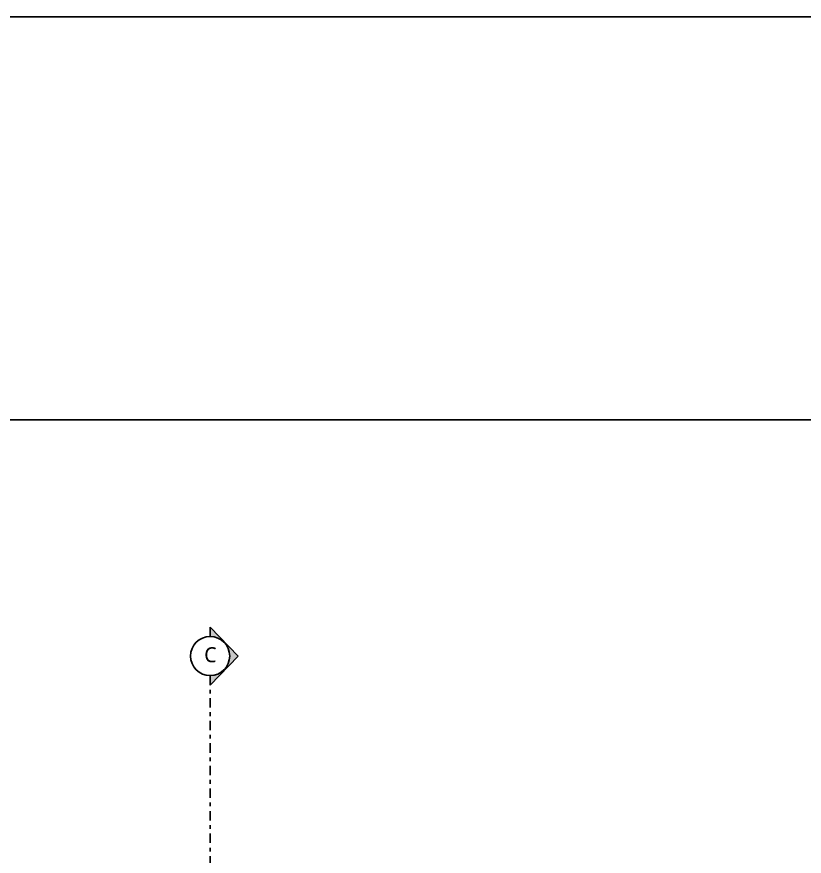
# Model space of a CAD drawing. Header units: millimetres. Extents: x 260 to 453, y 660 to 898.
# Drawn here: x 340.5 to 361.43, y 749.87 to 772.19 of the extents above; entities that cross this region are included whole.
import ezdxf

# ---------------------------------------------------------------- set-up
doc = ezdxf.new("R2010")
doc.units = ezdxf.units.MM
doc.linetypes.add('DASHDOT', pattern=[1, 0.5, -0.25, 0, -0.25])
for name, color, linetype in [('AR_COTAS', 1, 'Continuous'), ('AR_SIMBOLOS', 1, 'Continuous'), ('CANT-TEXTO', 2, 'Continuous')]:
    doc.layers.add(name, color=color, linetype=linetype)
doc.layers.add('AR_VIEWPORT', color=4, linetype='Continuous', plot=False)
doc.styles.add('TREBUCHET', font='trebuc.ttf')

# ---------------------------------------------------------------- blocks, each defined once
blk = doc.blocks.new('CORTE')
at = {"layer": 'AR_SIMBOLOS'}
blk.add_hatch(color=256, dxfattribs=at).paths.add_polyline_path([(-113.206, 276.401, -0.414214), (-113.726, 275.88), (-113.726, 275.63), (-112.976, 276.401), (-113.726, 277.171), (-113.726, 276.921, -0.414214)])
for p, q in [((-113.726, 277.171), (-113.726, 276.921)), ((-112.976, 276.401), (-113.726, 277.171)), ((-112.976, 276.401), (-113.726, 275.63)), ((-113.726, 275.88), (-113.726, 275.63))]:
    blk.add_line(p, q, dxfattribs=at)
at = {"layer": 'AR_SIMBOLOS', "color": 2}
blk.add_circle((-113.726, 276.401), 0.52, dxfattribs=at)

msp = doc.modelspace()

# ---------------------------------------------------------------- linework, layer by layer
at = {"layer": 'AR_COTAS'}
msp.add_line((260.078, 761.471), (453.192, 761.471), dxfattribs=at)
msp.add_lwpolyline([(260.078, 772.19), (453.192, 772.19), (453.192, 660.268), (260.078, 660.268)], close=True, dxfattribs=at)
at = {"layer": 'CANT-TEXTO', "color": 5, "linetype": 'DASHDOT', "ltscale": 0.5}
msp.add_line((345.64, 754.67), (345.64, 745.893), dxfattribs=at)

# ---------------------------------------------------------------- block references
at = {"layer": 'AR_VIEWPORT'}
msp.add_blockref('CORTE', (459.366, 478.79), dxfattribs=at)

# ---------------------------------------------------------------- texts
at = {"layer": 'CANT-TEXTO', "insert": (345.648, 755.222), "char_height": 0.4, "width": 5.4021, "attachment_point": 5, "style": 'TREBUCHET'}
msp.add_mtext('C', dxfattribs=at)

doc.saveas('drawing.dxf')
